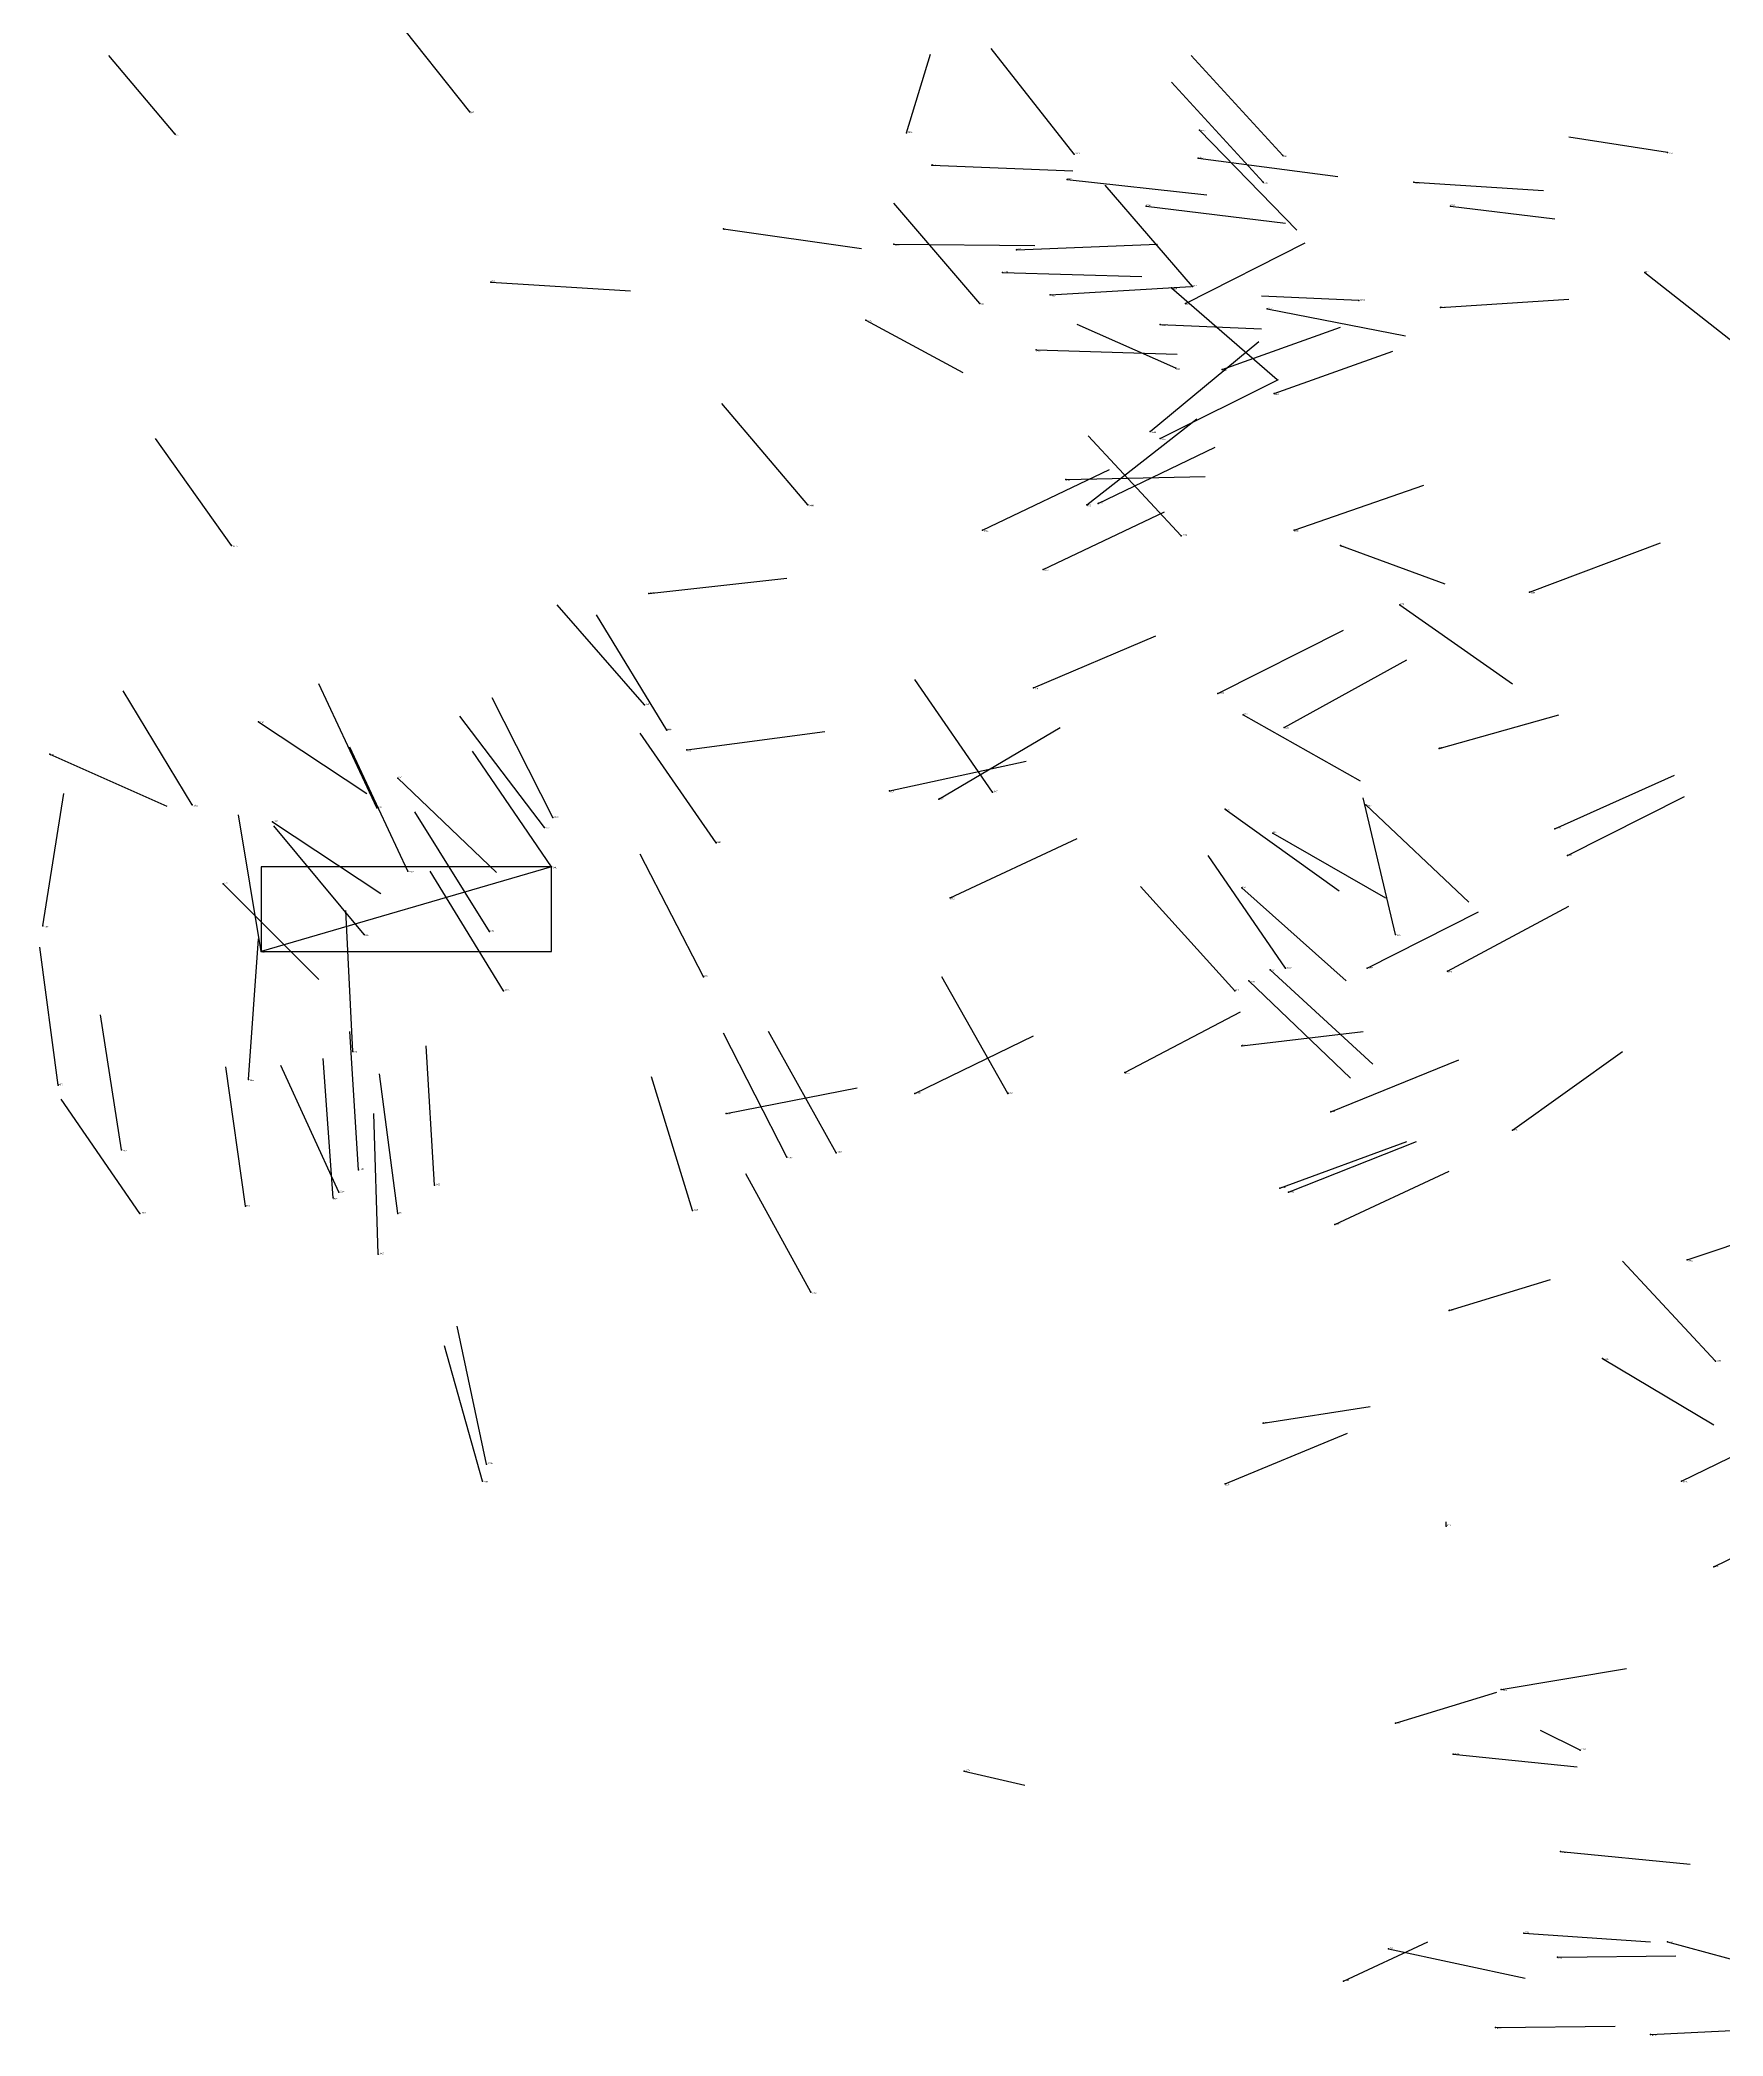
# Model space of a CAD drawing. Extents: x 59.1 to 70.8, y 600.3 to 605.1.
# Drawn here: x 60.787 to 61.981, y 602.291 to 603.708 of the extents above; entities that cross this region are included whole.
import ezdxf

# ---------------------------------------------------------------- set-up
doc = ezdxf.new("R2010")
doc.units = 0
for name, color, linetype in [('Clients', 3, 'CONTINUOUS'), ('Facilities', 3, 'CONTINUOUS'), ('Facilities_lines', 3, 'CONTINUOUS'), ('Min_max_boxes', 1, 'CONTINUOUS'), ('Normals', 1, 'CONTINUOUS'), ('Source_points', 5, 'CONTINUOUS'), ('Text', 3, 'CONTINUOUS')]:
    doc.layers.add(name, color=color, linetype=linetype)

msp = doc.modelspace()

# ---------------------------------------------------------------- linework, layer by layer
at = {"layer": 'Clients', "color": 5}
msp.add_point((60.944, 603.061, 455.358), dxfattribs=at)
at = {"layer": 'Facilities', "color": 3}
for p in [(61.092, 603.657, 454.931), (60.883, 603.641, 455.263), (61.402, 603.642, 454.377), (61.61, 603.644, 455.232), (61.521, 603.627, 455.201), (61.609, 603.624, 459.18), (61.669, 603.626, 455.929), (61.942, 603.628, 456.564), (61.42, 603.619, 459.403), (61.516, 603.609, 459.008), (61.655, 603.607, 455.865), (61.762, 603.607, 459.39), (61.572, 603.59, 459.282), (61.788, 603.59, 460.487), (61.272, 603.574, 459.39), (61.393, 603.563, 459.371), (61.48, 603.559, 458.932), (61.107, 603.536, 460.005), (61.47, 603.543, 459.354), (61.926, 603.543, 455.438), (61.454, 603.521, 455.197), (61.504, 603.527, 459.088), (61.59, 603.532, 455.248), (61.6, 603.521, 458.52), (61.605, 603.533, 455.882), (61.723, 603.523, 460.547), (61.373, 603.509, 455.161), (61.658, 603.517, 459.969), (61.781, 603.518, 459.391), (61.582, 603.506, 454.507), (61.494, 603.488, 459.199), (61.593, 603.475, 454.425), (61.626, 603.474, 458.387), (61.663, 603.457, 458.338), (61.575, 603.43, 458.788), (61.582, 603.425, 458.418), (61.515, 603.396, 459.99), (61.538, 603.379, 458.486), (61.332, 603.378, 455.937), (61.53, 603.378, 458.736), (61.456, 603.36, 459.177), (61.597, 603.356, 455.788), (61.677, 603.36, 459.376), (60.923, 603.349, 456.12), (61.71, 603.349, 454.576), (61.499, 603.332, 458.522), (61.219, 603.315, 460.192), (61.844, 603.316, 459.411), (61.752, 603.307, 455.386), (61.492, 603.248, 458.513), (61.623, 603.244, 459.349), (60.942, 603.224, 455.18), (61.216, 603.236, 455.575), (61.641, 603.229, 454.705), (61.232, 603.218, 456.008), (61.67, 603.22, 459.357), (60.794, 603.201, 455.239), (61.246, 603.204, 460.144), (61.78, 603.205, 459.993), (61.041, 603.184, 455.307), (61.39, 603.175, 459.851), (61.425, 603.169, 458.603), (61.463, 603.174, 455.852), (60.895, 603.165, 455.988), (60.952, 603.153, 455.2), (61.026, 603.163, 456.118), (61.151, 603.156, 455.622), (61.628, 603.162, 454.73), (61.728, 603.165, 455.441), (61.145, 603.149, 455.317), (61.267, 603.138, 455.652), (61.662, 603.145, 454.627), (61.862, 603.148, 457.833), (61.871, 603.129, 459.929), (61.048, 603.118, 456.135), (61.15, 603.121, 455.33), (60.917, 603.109, 455.251), (61.433, 603.099, 458.621), (61.64, 603.106, 454.699), (60.789, 603.079, 455.394), (61.017, 603.073, 455.259), (61.106, 603.075, 455.321), (61.749, 603.073, 456.984), (61.258, 603.043, 455.792), (61.645, 603.04, 454.705), (61.66, 603.048, 454.669), (61.671, 603.049, 455.806), (61.729, 603.049, 458.115), (61.786, 603.047, 457.662), (61.116, 603.033, 455.292), (61.635, 603.033, 454.785), (61.009, 602.99, 454.85), (61.64, 602.994, 460.878), (60.935, 602.97, 454.756), (61.557, 602.975, 459.632), (60.8, 602.966, 455.55), (61.408, 602.96, 459.57), (61.474, 602.96, 456.175), (61.274, 602.946, 460.249), (61.703, 602.947, 457.681), (61.832, 602.934, 459.987), (60.845, 602.92, 455.342), (61.317, 602.915, 456.111), (61.352, 602.918, 456.104), (61.013, 602.906, 455.418), (60.995, 602.886, 454.79), (60.999, 602.89, 456.399), (61.067, 602.895, 455.444), (61.667, 602.893, 457.727), (61.673, 602.89, 459.465), (60.858, 602.875, 454.807), (60.933, 602.88, 454.746), (61.041, 602.875, 454.724), (61.25, 602.877, 455.376), (61.706, 602.867, 459.406), (61.027, 602.846, 455.593), (61.956, 602.842, 458.128), (61.334, 602.819, 456.248), (61.787, 602.806, 459.686), (61.896, 602.772, 459.158), (61.976, 602.77, 459.05), (61.655, 602.726, 459.674), (61.101, 602.685, 454.75), (61.104, 602.697, 454.703), (61.952, 602.685, 458.167), (61.628, 602.683, 458.457), (61.785, 602.653, 459.875), (61.975, 602.624, 458.253), (61.824, 602.537, 458.333), (61.749, 602.513, 458.382), (61.79, 602.491, 459.541), (61.88, 602.494, 459.745), (61.443, 602.479, 459.77), (61.866, 602.422, 458.672), (61.84, 602.364, 458.71), (61.744, 602.353, 459.522), (61.864, 602.347, 458.659), (61.942, 602.358, 459.498), (61.712, 602.33, 458.459), (61.82, 602.297, 458.699), (61.93, 602.292, 461.202)]:
    msp.add_point(p, dxfattribs=at)
at = {"layer": 'Facilities_lines', "color": 3}
msp.add_line((61.15, 603.121, 455.33), (60.944, 603.061, 455.358), dxfattribs=at)
at = {"layer": 'Min_max_boxes', "color": 1}
for p, q in [((61.15, 603.121, 455.33), (60.944, 603.121, 455.33)), ((60.944, 603.121, 455.33), (60.944, 603.061, 455.33)), ((61.15, 603.121, 455.358), (60.944, 603.121, 455.358)), ((60.944, 603.121, 455.358), (60.944, 603.061, 455.358)), ((60.944, 603.121, 455.33), (60.944, 603.121, 455.358)), ((61.15, 603.061, 455.33), (61.15, 603.121, 455.33)), ((61.15, 603.061, 455.358), (61.15, 603.121, 455.358)), ((61.15, 603.121, 455.33), (61.15, 603.121, 455.358)), ((60.944, 603.061, 455.33), (61.15, 603.061, 455.33)), ((60.944, 603.061, 455.358), (61.15, 603.061, 455.358)), ((60.944, 603.061, 455.33), (60.944, 603.061, 455.358)), ((61.15, 603.061, 455.33), (61.15, 603.061, 455.358))]:
    msp.add_line(p, q, dxfattribs=at)
at = {"layer": 'Normals', "color": 1}
for p, q in [((61.092, 603.657, 454.931), (61.038, 603.725, 454.981)), ((60.883, 603.641, 455.263), (60.836, 603.697, 455.331)), ((61.402, 603.642, 454.377), (61.419, 603.698, 454.458)), ((61.521, 603.627, 455.201), (61.462, 603.702, 455.232)), ((61.669, 603.626, 455.929), (61.604, 603.697, 455.956)), ((61.655, 603.607, 455.865), (61.59, 603.678, 455.893)), ((61.61, 603.644, 455.232), (61.679, 603.573, 455.215)), ((61.942, 603.628, 456.564), (61.872, 603.639, 456.635)), ((61.609, 603.624, 459.18), (61.708, 603.611, 459.175)), ((61.42, 603.619, 459.403), (61.52, 603.615, 459.401)), ((61.516, 603.609, 459.008), (61.615, 603.598, 459.017)), ((61.762, 603.607, 459.39), (61.854, 603.601, 459.351)), ((61.454, 603.521, 455.197), (61.393, 603.592, 455.231)), ((61.605, 603.533, 455.882), (61.543, 603.605, 455.912)), ((61.572, 603.59, 459.282), (61.671, 603.578, 459.275)), ((61.788, 603.59, 460.487), (61.862, 603.581, 460.42)), ((61.272, 603.574, 459.39), (61.37, 603.56, 459.404)), ((61.6, 603.521, 458.52), (61.685, 603.564, 458.551)), ((61.393, 603.563, 459.371), (61.493, 603.562, 459.364)), ((61.48, 603.559, 458.932), (61.58, 603.563, 458.939)), ((61.107, 603.536, 460.005), (61.206, 603.53, 459.994)), ((61.47, 603.543, 459.354), (61.569, 603.54, 459.342)), ((61.926, 603.543, 455.438), (62.002, 603.483, 455.464)), ((61.504, 603.527, 459.088), (61.604, 603.533, 459.086)), ((61.59, 603.532, 455.248), (61.665, 603.467, 455.255)), ((61.723, 603.523, 460.547), (61.654, 603.526, 460.619)), ((61.781, 603.518, 459.391), (61.872, 603.524, 459.35)), ((61.373, 603.509, 455.161), (61.442, 603.472, 455.223)), ((61.658, 603.517, 459.969), (61.756, 603.498, 459.961)), ((61.593, 603.475, 454.425), (61.523, 603.506, 454.489)), ((61.575, 603.43, 458.788), (61.652, 603.494, 458.793)), ((61.582, 603.506, 454.507), (61.654, 603.503, 454.437)), ((61.626, 603.474, 458.387), (61.71, 603.504, 458.432)), ((61.494, 603.488, 459.199), (61.594, 603.485, 459.195)), ((61.663, 603.457, 458.338), (61.747, 603.487, 458.383)), ((61.582, 603.425, 458.418), (61.666, 603.467, 458.452)), ((61.332, 603.378, 455.937), (61.271, 603.45, 455.969)), ((61.53, 603.378, 458.736), (61.608, 603.439, 458.748)), ((60.923, 603.349, 456.12), (60.869, 603.425, 456.157)), ((61.597, 603.356, 455.788), (61.531, 603.427, 455.814)), ((61.538, 603.379, 458.486), (61.621, 603.419, 458.525)), ((61.456, 603.36, 459.177), (61.546, 603.403, 459.178)), ((61.515, 603.396, 459.99), (61.614, 603.398, 459.98)), ((61.677, 603.36, 459.376), (61.769, 603.392, 459.353)), ((61.499, 603.332, 458.522), (61.585, 603.373, 458.553)), ((61.844, 603.316, 459.411), (61.937, 603.351, 459.403)), ((61.71, 603.349, 454.576), (61.784, 603.322, 454.514)), ((61.219, 603.315, 460.192), (61.317, 603.326, 460.175)), ((61.216, 603.236, 455.575), (61.154, 603.307, 455.607)), ((61.232, 603.218, 456.008), (61.182, 603.3, 456.036)), ((61.752, 603.307, 455.386), (61.832, 603.251, 455.407)), ((61.492, 603.248, 458.513), (61.579, 603.285, 458.546)), ((61.623, 603.244, 459.349), (61.712, 603.289, 459.34)), ((61.67, 603.22, 459.357), (61.757, 603.268, 459.348)), ((61.463, 603.174, 455.852), (61.408, 603.254, 455.875)), ((60.895, 603.165, 455.988), (60.846, 603.246, 456.019)), ((61.026, 603.163, 456.118), (60.985, 603.251, 456.143)), ((61.151, 603.156, 455.622), (61.108, 603.241, 455.652)), ((60.942, 603.224, 455.18), (61.019, 603.173, 455.142)), ((61.145, 603.149, 455.317), (61.085, 603.228, 455.332)), ((61.641, 603.229, 454.705), (61.724, 603.182, 454.674)), ((61.78, 603.205, 459.993), (61.865, 603.229, 459.946)), ((61.267, 603.138, 455.652), (61.213, 603.216, 455.683)), ((61.246, 603.204, 460.144), (61.344, 603.217, 460.128)), ((61.425, 603.169, 458.603), (61.511, 603.22, 458.609)), ((60.794, 603.201, 455.239), (60.877, 603.164, 455.196)), ((61.048, 603.118, 456.135), (61.007, 603.206, 456.16)), ((61.15, 603.121, 455.33), (61.094, 603.203, 455.34)), ((61.39, 603.175, 459.851), (61.487, 603.196, 459.842)), ((61.041, 603.184, 455.307), (61.111, 603.117, 455.282)), ((61.862, 603.148, 457.833), (61.947, 603.186, 457.87)), ((60.789, 603.079, 455.394), (60.804, 603.173, 455.362)), ((61.749, 603.073, 456.984), (61.726, 603.17, 456.993)), ((61.871, 603.129, 459.929), (61.954, 603.171, 459.892)), ((60.944, 603.061, 455.358), (60.928, 603.158, 455.341)), ((60.952, 603.153, 455.2), (61.029, 603.102, 455.162)), ((61.106, 603.075, 455.321), (61.053, 603.16, 455.317)), ((61.628, 603.162, 454.73), (61.709, 603.104, 454.72)), ((61.728, 603.165, 455.441), (61.801, 603.096, 455.447)), ((61.017, 603.073, 455.259), (60.953, 603.15, 455.262)), ((61.433, 603.099, 458.621), (61.523, 603.141, 458.633)), ((61.662, 603.145, 454.627), (61.742, 603.099, 454.589)), ((61.258, 603.043, 455.792), (61.213, 603.13, 455.814)), ((61.671, 603.049, 455.806), (61.616, 603.129, 455.829)), ((61.116, 603.033, 455.292), (61.064, 603.118, 455.282)), ((60.917, 603.109, 455.251), (60.985, 603.041, 455.222)), ((61.635, 603.033, 454.785), (61.568, 603.107, 454.776)), ((61.64, 603.106, 454.699), (61.714, 603.04, 454.687)), ((61.009, 602.99, 454.85), (61.004, 603.09, 454.843)), ((61.729, 603.049, 458.115), (61.808, 603.089, 458.162)), ((61.786, 603.047, 457.662), (61.872, 603.093, 457.682)), ((60.935, 602.97, 454.756), (60.942, 603.07, 454.752)), ((60.8, 602.966, 455.55), (60.787, 603.064, 455.537)), ((61.474, 602.96, 456.175), (61.427, 603.043, 456.204)), ((61.645, 603.04, 454.705), (61.717, 602.971, 454.697)), ((61.66, 603.048, 454.669), (61.733, 602.981, 454.657)), ((60.845, 602.92, 455.342), (60.83, 603.016, 455.317)), ((61.557, 602.975, 459.632), (61.639, 603.018, 459.67)), ((61.013, 602.906, 455.418), (61.007, 603.004, 455.398)), ((61.317, 602.915, 456.111), (61.272, 603.003, 456.128)), ((61.352, 602.918, 456.104), (61.304, 603.004, 456.12)), ((61.408, 602.96, 459.57), (61.492, 603.001, 459.605)), ((61.64, 602.994, 460.878), (61.726, 603.004, 460.828)), ((60.995, 602.886, 454.79), (60.988, 602.985, 454.779)), ((61.067, 602.895, 455.444), (61.061, 602.994, 455.428)), ((61.703, 602.947, 457.681), (61.794, 602.984, 457.702)), ((61.832, 602.934, 459.987), (61.91, 602.99, 459.961)), ((60.933, 602.88, 454.746), (60.919, 602.979, 454.743)), ((60.999, 602.89, 456.399), (60.958, 602.98, 456.412)), ((61.041, 602.875, 454.724), (61.028, 602.974, 454.715)), ((61.25, 602.877, 455.376), (61.221, 602.972, 455.366)), ((60.858, 602.875, 454.807), (60.802, 602.956, 454.826)), ((61.274, 602.946, 460.249), (61.367, 602.964, 460.217)), ((61.027, 602.846, 455.593), (61.024, 602.946, 455.585)), ((61.667, 602.893, 457.727), (61.757, 602.926, 457.756)), ((61.673, 602.89, 459.465), (61.764, 602.926, 459.487)), ((61.334, 602.819, 456.248), (61.288, 602.903, 456.277)), ((61.706, 602.867, 459.406), (61.787, 602.905, 459.45)), ((61.956, 602.842, 458.128), (62.045, 602.872, 458.163)), ((61.976, 602.77, 459.05), (61.91, 602.841, 459.028)), ((61.787, 602.806, 459.686), (61.859, 602.828, 459.752)), ((61.104, 602.697, 454.703), (61.083, 602.795, 454.699)), ((61.101, 602.685, 454.75), (61.074, 602.781, 454.744)), ((61.896, 602.772, 459.158), (61.975, 602.725, 459.199)), ((61.655, 602.726, 459.674), (61.731, 602.738, 459.738)), ((61.628, 602.683, 458.457), (61.715, 602.719, 458.49)), ((61.952, 602.685, 458.167), (62.028, 602.722, 458.221)), ((61.975, 602.624, 458.253), (62.046, 602.659, 458.315)), ((61.785, 602.653, 459.875), (61.785, 602.656, 459.975)), ((61.824, 602.537, 458.333), (61.913, 602.552, 458.376)), ((61.749, 602.513, 458.382), (61.821, 602.535, 458.447)), ((61.88, 602.494, 459.745), (61.852, 602.508, 459.84)), ((61.79, 602.491, 459.541), (61.878, 602.482, 459.587)), ((61.443, 602.479, 459.77), (61.486, 602.469, 459.86)), ((61.866, 602.422, 458.672), (61.958, 602.413, 458.71)), ((61.84, 602.364, 458.71), (61.93, 602.358, 458.753)), ((61.712, 602.33, 458.459), (61.772, 602.358, 458.534)), ((61.744, 602.353, 459.522), (61.841, 602.332, 459.534)), ((61.864, 602.347, 458.659), (61.948, 602.348, 458.714)), ((61.942, 602.358, 459.498), (62.03, 602.334, 459.457)), ((61.82, 602.297, 458.699), (61.905, 602.298, 458.752)), ((61.93, 602.292, 461.202), (62.028, 602.297, 461.183))]:
    msp.add_line(p, q, dxfattribs=at)
at = {"layer": 'Source_points', "color": 5}
for p in [(61.092, 603.657, 454.931), (60.883, 603.641, 455.263), (61.402, 603.642, 454.377), (61.61, 603.644, 455.232), (61.521, 603.627, 455.201), (61.609, 603.624, 459.18), (61.669, 603.626, 455.929), (61.942, 603.628, 456.564), (61.42, 603.619, 459.403), (61.516, 603.609, 459.008), (61.655, 603.607, 455.865), (61.762, 603.607, 459.39), (61.572, 603.59, 459.282), (61.788, 603.59, 460.487), (61.272, 603.574, 459.39), (61.393, 603.563, 459.371), (61.48, 603.559, 458.932), (61.107, 603.536, 460.005), (61.47, 603.543, 459.354), (61.926, 603.543, 455.438), (61.454, 603.521, 455.197), (61.504, 603.527, 459.088), (61.59, 603.532, 455.248), (61.6, 603.521, 458.52), (61.605, 603.533, 455.882), (61.723, 603.523, 460.547), (61.373, 603.509, 455.161), (61.658, 603.517, 459.969), (61.781, 603.518, 459.391), (61.582, 603.506, 454.507), (61.494, 603.488, 459.199), (61.593, 603.475, 454.425), (61.626, 603.474, 458.387), (61.663, 603.457, 458.338), (61.575, 603.43, 458.788), (61.582, 603.425, 458.418), (61.515, 603.396, 459.99), (61.538, 603.379, 458.486), (61.332, 603.378, 455.937), (61.53, 603.378, 458.736), (61.456, 603.36, 459.177), (61.597, 603.356, 455.788), (61.677, 603.36, 459.376), (60.923, 603.349, 456.12), (61.71, 603.349, 454.576), (61.499, 603.332, 458.522), (61.219, 603.315, 460.192), (61.844, 603.316, 459.411), (61.752, 603.307, 455.386), (61.492, 603.248, 458.513), (61.623, 603.244, 459.349), (60.942, 603.224, 455.18), (61.216, 603.236, 455.575), (61.641, 603.229, 454.705), (61.232, 603.218, 456.008), (61.67, 603.22, 459.357), (60.794, 603.201, 455.239), (61.246, 603.204, 460.144), (61.78, 603.205, 459.993), (61.041, 603.184, 455.307), (61.39, 603.175, 459.851), (61.425, 603.169, 458.603), (61.463, 603.174, 455.852), (60.895, 603.165, 455.988), (60.952, 603.153, 455.2), (61.026, 603.163, 456.118), (61.151, 603.156, 455.622), (61.628, 603.162, 454.73), (61.728, 603.165, 455.441), (61.145, 603.149, 455.317), (61.267, 603.138, 455.652), (61.662, 603.145, 454.627), (61.862, 603.148, 457.833), (61.871, 603.129, 459.929), (61.048, 603.118, 456.135), (61.15, 603.121, 455.33), (60.917, 603.109, 455.251), (61.433, 603.099, 458.621), (61.64, 603.106, 454.699), (60.789, 603.079, 455.394), (61.017, 603.073, 455.259), (61.106, 603.075, 455.321), (61.749, 603.073, 456.984), (60.944, 603.061, 455.358), (61.258, 603.043, 455.792), (61.645, 603.04, 454.705), (61.66, 603.048, 454.669), (61.671, 603.049, 455.806), (61.729, 603.049, 458.115), (61.786, 603.047, 457.662), (61.116, 603.033, 455.292), (61.635, 603.033, 454.785), (61.009, 602.99, 454.85), (61.64, 602.994, 460.878), (60.935, 602.97, 454.756), (61.557, 602.975, 459.632), (60.8, 602.966, 455.55), (61.408, 602.96, 459.57), (61.474, 602.96, 456.175), (61.274, 602.946, 460.249), (61.703, 602.947, 457.681), (61.832, 602.934, 459.987), (60.845, 602.92, 455.342), (61.317, 602.915, 456.111), (61.352, 602.918, 456.104), (61.013, 602.906, 455.418), (60.995, 602.886, 454.79), (60.999, 602.89, 456.399), (61.067, 602.895, 455.444), (61.667, 602.893, 457.727), (61.673, 602.89, 459.465), (60.858, 602.875, 454.807), (60.933, 602.88, 454.746), (61.041, 602.875, 454.724), (61.25, 602.877, 455.376), (61.706, 602.867, 459.406), (61.027, 602.846, 455.593), (61.956, 602.842, 458.128), (61.334, 602.819, 456.248), (61.787, 602.806, 459.686), (61.896, 602.772, 459.158), (61.976, 602.77, 459.05), (61.655, 602.726, 459.674), (61.101, 602.685, 454.75), (61.104, 602.697, 454.703), (61.952, 602.685, 458.167), (61.628, 602.683, 458.457), (61.785, 602.653, 459.875), (61.975, 602.624, 458.253), (61.824, 602.537, 458.333), (61.749, 602.513, 458.382), (61.79, 602.491, 459.541), (61.88, 602.494, 459.745), (61.443, 602.479, 459.77), (61.866, 602.422, 458.672), (61.84, 602.364, 458.71), (61.744, 602.353, 459.522), (61.864, 602.347, 458.659), (61.942, 602.358, 459.498), (61.712, 602.33, 458.459), (61.82, 602.297, 458.699), (61.93, 602.292, 461.202)]:
    msp.add_point(p, dxfattribs=at)

# ---------------------------------------------------------------- texts
at = {"layer": 'Text', "color": 3}
for s, p in [('3447', (61.092, 603.656, 454.931)), ('3455', (60.883, 603.64, 455.263)), ('3432', (61.403, 603.642, 454.377)), ('3332', (61.611, 603.643, 455.232)), ('8718', (61.42, 603.619, 459.403)), ('3313', (61.522, 603.627, 455.201)), ('8697', (61.61, 603.624, 459.18)), ('3361', (61.669, 603.625, 455.929)), ('3456', (61.943, 603.627, 456.564)), ('8693', (61.516, 603.609, 459.008)), ('3326', (61.655, 603.606, 455.865)), ('8699', (61.763, 603.606, 459.39)), ('8696', (61.572, 603.59, 459.282)), ('8729', (61.788, 603.59, 460.487)), ('8726', (61.272, 603.573, 459.39)), ('8720', (61.394, 603.562, 459.371)), ('8692', (61.48, 603.559, 458.932)), ('8732', (61.107, 603.536, 460.005)), ('8715', (61.471, 603.543, 459.354)), ('3318', (61.926, 603.543, 455.438)), ('3333', (61.454, 603.52, 455.197)), ('8694', (61.505, 603.526, 459.088)), ('3334', (61.591, 603.531, 455.248)), ('8680', (61.6, 603.52, 458.52)), ('3317', (61.605, 603.533, 455.882)), ('8731', (61.724, 603.523, 460.547)), ('3445', (61.374, 603.508, 455.161)), ('8724', (61.659, 603.517, 459.969)), ('8705', (61.781, 603.518, 459.391)), ('3320', (61.583, 603.505, 454.507)), ('8725', (61.494, 603.487, 459.199)), ('3412', (61.593, 603.474, 454.425)), ('3458', (61.626, 603.473, 458.387)), ('3460', (61.663, 603.456, 458.338)), ('8681', (61.576, 603.429, 458.788)), ('3459', (61.583, 603.424, 458.418)), ('8722', (61.515, 603.395, 459.99)), ('8704', (61.538, 603.379, 458.486)), ('3449', (61.333, 603.377, 455.937)), ('8708', (61.53, 603.377, 458.736)), ('8714', (61.457, 603.359, 459.177)), ('3328', (61.598, 603.356, 455.788)), ('8688', (61.677, 603.359, 459.376)), ('3383', (60.924, 603.348, 456.12)), ('3325', (61.71, 603.348, 454.576)), ('8702', (61.5, 603.331, 458.522)), ('8730', (61.22, 603.315, 460.192)), ('3370', (61.752, 603.307, 455.386)), ('8695', (61.845, 603.315, 459.411)), ('8701', (61.493, 603.247, 458.513)), ('8691', (61.624, 603.244, 459.349)), ('3462', (60.943, 603.223, 455.18)), ('3446', (61.217, 603.236, 455.575)), ('3310', (61.641, 603.229, 454.705)), ('3448', (61.232, 603.218, 456.008)), ('8684', (61.67, 603.219, 459.357)), ('3466', (60.794, 603.2, 455.239)), ('8733', (61.246, 603.203, 460.144)), ('8700', (61.78, 603.205, 459.993)), ('3452', (61.041, 603.184, 455.307)), ('8719', (61.39, 603.174, 459.851)), ('8706', (61.425, 603.169, 458.603)), ('3450', (61.464, 603.174, 455.852)), ('3358', (60.896, 603.164, 455.988)), ('3353', (60.953, 603.153, 455.2)), ('3381', (61.027, 603.163, 456.118)), ('3319', (61.152, 603.156, 455.622)), ('3343', (61.628, 603.161, 454.73)), ('3457', (61.729, 603.164, 455.441)), ('3441', (61.146, 603.148, 455.317)), ('3442', (61.267, 603.138, 455.652)), ('3324', (61.662, 603.145, 454.627)), ('3429', (61.863, 603.148, 457.833)), ('8698', (61.871, 603.129, 459.929)), ('3465', (60.918, 603.109, 455.251)), ('3373', (61.049, 603.117, 456.135)), ('3440', (61.151, 603.12, 455.33)), ('8703', (61.433, 603.098, 458.621)), ('3461', (61.64, 603.106, 454.699)), ('3396', (60.79, 603.078, 455.394)), ('3316', (61.017, 603.072, 455.259)), ('3439', (61.106, 603.075, 455.321)), ('3451', (61.75, 603.072, 456.984)), ('3338', (60.945, 603.06, 455.358)), ('3443', (61.258, 603.043, 455.792)), ('3311', (61.646, 603.039, 454.705)), ('3327', (61.66, 603.047, 454.669)), ('3323', (61.672, 603.049, 455.806)), ('3464', (61.73, 603.049, 458.115)), ('3470', (61.786, 603.046, 457.662)), ('3438', (61.117, 603.033, 455.292)), ('3314', (61.635, 603.033, 454.785)), ('3379', (61.009, 602.989, 454.85)), ('8728', (61.64, 602.994, 460.878)), ('3356', (60.936, 602.969, 454.756)), ('8710', (61.557, 602.974, 459.632)), ('3400', (60.8, 602.966, 455.55)), ('8709', (61.409, 602.96, 459.57)), ('3360', (61.474, 602.96, 456.175)), ('8727', (61.274, 602.945, 460.249)), ('3420', (61.703, 602.947, 457.681)), ('8707', (61.833, 602.934, 459.987)), ('3404', (60.846, 602.919, 455.342)), ('3368', (61.318, 602.914, 456.111)), ('3357', (61.353, 602.918, 456.104)), ('3309', (61.014, 602.906, 455.418)), ('3454', (60.995, 602.885, 454.79)), ('3354', (61, 602.89, 456.399)), ('3468', (61.068, 602.895, 455.444)), ('3416', (61.668, 602.893, 457.727)), ('8682', (61.674, 602.89, 459.465)), ('3423', (60.859, 602.875, 454.807)), ('3453', (60.933, 602.88, 454.746)), ('3347', (61.041, 602.875, 454.724)), ('3345', (61.251, 602.877, 455.376)), ('8687', (61.707, 602.867, 459.406)), ('3467', (61.028, 602.846, 455.593)), ('3469', (61.957, 602.841, 458.128)), ('3359', (61.335, 602.818, 456.248)), ('8690', (61.787, 602.806, 459.686)), ('8686', (61.897, 602.771, 459.158)), ('8683', (61.977, 602.77, 459.05)), ('8711', (61.655, 602.726, 459.674)), ('3290', (61.102, 602.684, 454.75)), ('3289', (61.105, 602.697, 454.703)), ('3308', (61.953, 602.684, 458.167)), ('3306', (61.628, 602.682, 458.457)), ('8764', (61.785, 602.653, 459.875)), ('3305', (61.975, 602.624, 458.253)), ('3304', (61.825, 602.536, 458.333)), ('3307', (61.75, 602.513, 458.382)), ('8783', (61.791, 602.491, 459.541)), ('8737', (61.881, 602.494, 459.745)), ('8774', (61.444, 602.479, 459.77)), ('8780', (61.867, 602.421, 458.672)), ('8763', (61.841, 602.364, 458.71)), ('8753', (61.744, 602.353, 459.522)), ('8762', (61.864, 602.346, 458.659)), ('8782', (61.943, 602.357, 459.498)), ('3303', (61.713, 602.33, 458.459)), ('8766', (61.821, 602.296, 458.699)), ('8786', (61.931, 602.291, 461.202))]:
    msp.add_text(s, height=0.001, dxfattribs=at).set_placement(p)

doc.saveas('drawing.dxf')
